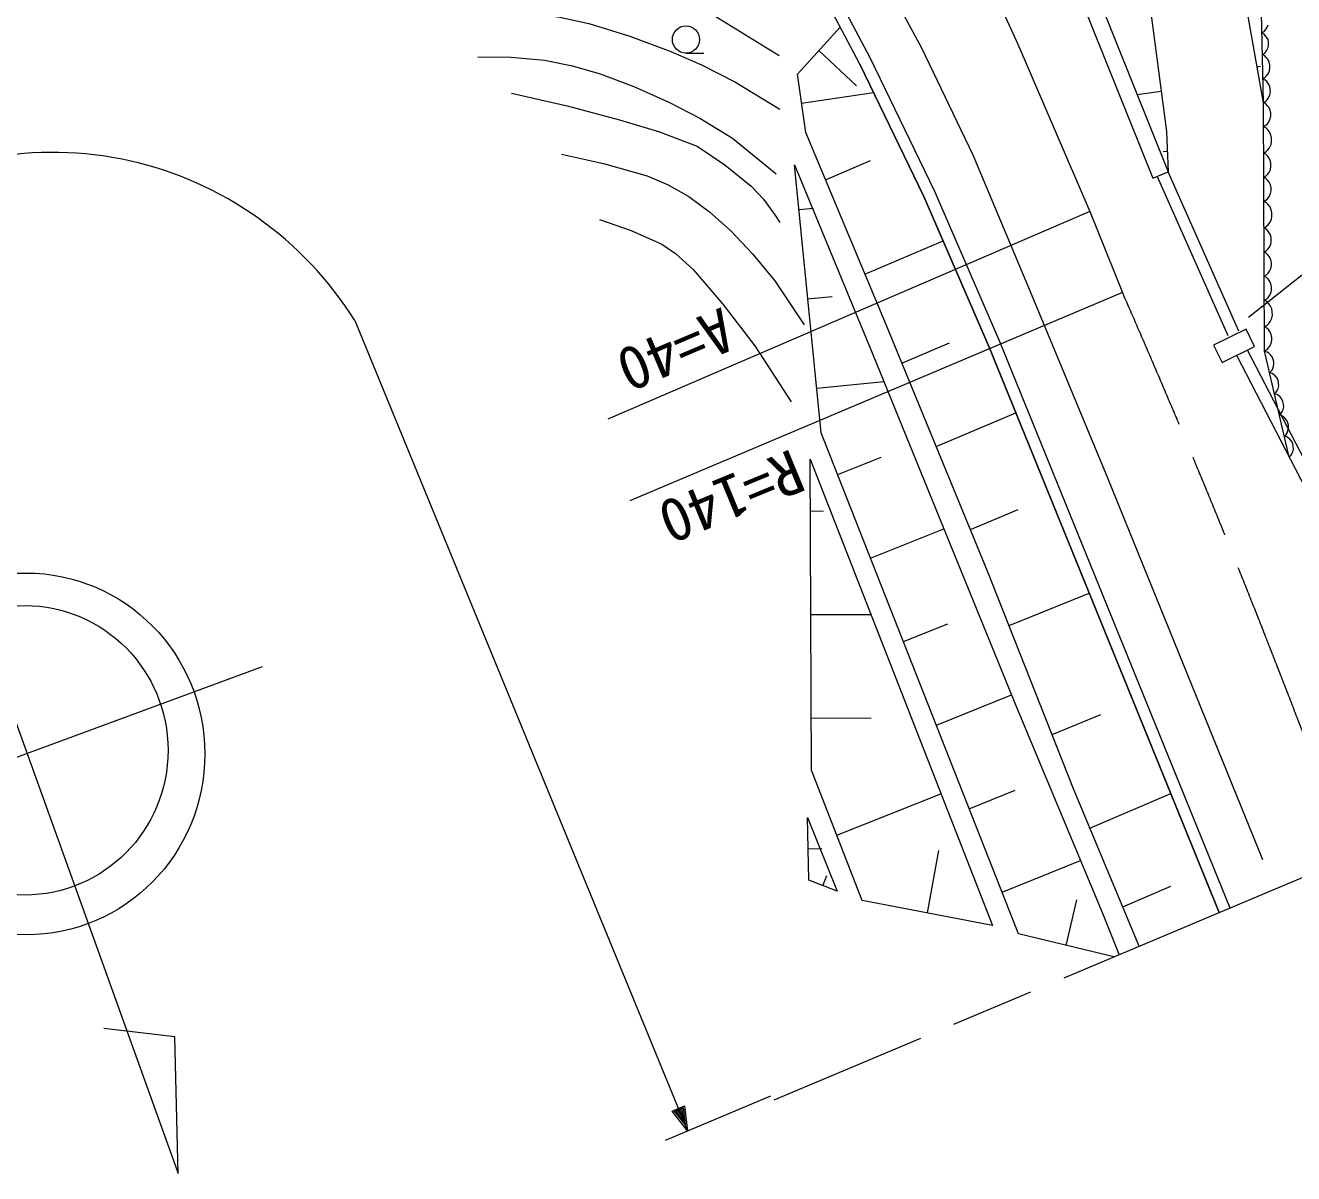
# Model space of a CAD drawing. Units: millimetres, scale not verified. Extents: x 40000 to 680000, y 20000 to 380000.
# Drawn here: x 490854 to 543985, y 239163 to 287258 of the extents above; entities that cross this region are included whole.
import ezdxf
from ezdxf.enums import TextEntityAlignment as Align

# ---------------------------------------------------------------- set-up
doc = ezdxf.new("R2010")
doc.units = ezdxf.units.MM
doc.header["$LTSCALE"] = 1000
doc.linetypes.add('CHAIN', pattern=[18.5, 12, -1.5, 3.5, -1.5])
for name, color, linetype, lineweight in [('M-BGD', 7, 'Continuous', 13), ('M-BGD-EXST', 7, 'Continuous', 13), ('M-BMK', 2, 'CHAIN', 13), ('M-BMK-SRVR', 3, 'Continuous', 13), ('M-STR-HTXT', 7, 'Continuous', 13), ('M-STR-STRC', 7, 'Continuous', 13)]:
    doc.layers.add(name, color=color, linetype=linetype, lineweight=lineweight)
doc.styles.add('ＭＳ ゴシック', font='')
doc.styles.get('ＭＳ ゴシック').set_extended_font_data('MS Gothic')

msp = doc.modelspace()

# ---------------------------------------------------------------- linework, layer by layer
at = {"layer": 'M-BGD'}
for p, q in [((542721, 284015), (542330, 300891)), ((532778, 294050), (538088, 280858)), ((533426, 294317), (538735, 281125)), ((526255, 285868), (524001, 290129)), ((525810, 285638), (523568, 289878)), ((542721, 284015), (541645, 290053)), ((537780, 289498), (538661, 282817)), ((523195, 285219), (524990, 287189)), ((542653, 286945), (542752, 287008)), ((542744, 286892), (542653, 286945)), ((542752, 287008), (542810, 287070)), ((542810, 287070), (542868, 287152)), ((542868, 287152), (542925, 287275)), ((542799, 286839), (542744, 286892)), ((542855, 286768), (542799, 286839)), ((542912, 286660), (542855, 286768)), ((542932, 286551), (542912, 286660)), ((542919, 286332), (542935, 286442)), ((542935, 286442), (542932, 286551)), ((518528, 286090), (519277, 286090)), ((524093, 286204), (525672, 284731)), ((528951, 280300), (526255, 285868)), ((542674, 286036), (542763, 286092)), ((542775, 285977), (542674, 286036)), ((542763, 286092), (542815, 286148)), ((542837, 285918), (542775, 285977)), ((542815, 286148), (542868, 286222)), ((542899, 285839), (542837, 285918)), ((542868, 286222), (542919, 286332)), ((525810, 285638), (528498, 280088)), ((528498, 280088), (525810, 285638)), ((542452, 285525), (542592, 285550)), ((542961, 285719), (542899, 285839)), ((542913, 285233), (542970, 285355)), ((542984, 285598), (542961, 285719)), ((542970, 285355), (542987, 285477)), ((542987, 285477), (542984, 285598)), ((523549, 282771), (523195, 285219)), ((542698, 285026), (542796, 285089)), ((542799, 284967), (542698, 285026)), ((542796, 285089), (542855, 285151)), ((542860, 284908), (542799, 284967)), ((542855, 285151), (542913, 285233)), ((542922, 284829), (542860, 284908)), ((542985, 284709), (542922, 284829)), ((523372, 283995), (526390, 284442)), ((538441, 284487), (537436, 284352)), ((542936, 284223), (542993, 284345)), ((543007, 284588), (542985, 284709)), ((542993, 284345), (543010, 284467)), ((543010, 284467), (543007, 284588)), ((542721, 284015), (542820, 284078)), ((542821, 283969), (542721, 284029)), ((542770, 273623), (542721, 284015)), ((542820, 284078), (542878, 284140)), ((542881, 283909), (542821, 283969)), ((542878, 284140), (542936, 284223)), ((542942, 283828), (542881, 283909)), ((543002, 283707), (542942, 283828)), ((542885, 283141), (542945, 283222)), ((542945, 283222), (543004, 283344)), ((543023, 283586), (543002, 283707)), ((543004, 283344), (543023, 283465)), ((543023, 283465), (543023, 283586)), ((526855, 274859), (523549, 282771)), ((538661, 282817), (538735, 281125)), ((542726, 283019), (542825, 283080)), ((542836, 282953), (542726, 283019)), ((542825, 283080), (542885, 283141)), ((542902, 282887), (542836, 282953)), ((542969, 282798), (542902, 282887)), ((543035, 282665), (542969, 282798)), ((543058, 282532), (543035, 282665)), ((542906, 282042), (542972, 282131)), ((542972, 282131), (543037, 282265)), ((543037, 282265), (543058, 282398)), ((543058, 282398), (543058, 282532)), ((524376, 280793), (526255, 281597)), ((538698, 281971), (538519, 281963)), ((542731, 281908), (542841, 281975)), ((542831, 281848), (542731, 281908)), ((542891, 281787), (542831, 281848)), ((542841, 281975), (542906, 282042)), ((542952, 281707), (542891, 281787)), ((543012, 281586), (542952, 281707)), ((524199, 270191), (523077, 281412)), ((523077, 281412), (526353, 273470)), ((538088, 280858), (538735, 281125)), ((541694, 274455), (538735, 281125)), ((542895, 281019), (542955, 281101)), ((542955, 281101), (543014, 281222)), ((543033, 281465), (543012, 281586)), ((543014, 281222), (543033, 281343)), ((543033, 281343), (543033, 281465)), ((541238, 274249), (538280, 280918)), ((542736, 280897), (542835, 280959)), ((542836, 280837), (542736, 280897)), ((542835, 280959), (542895, 281019)), ((542896, 280777), (542836, 280837)), ((542956, 280696), (542896, 280777)), ((543017, 280575), (542956, 280696)), ((543037, 280454), (543017, 280575)), ((528498, 280088), (531225, 273780)), ((531225, 273780), (528498, 280088)), ((531685, 273977), (528951, 280300)), ((542840, 279948), (542900, 280009)), ((542900, 280009), (542959, 280090)), ((542959, 280090), (543019, 280212)), ((543019, 280212), (543038, 280333)), ((543038, 280333), (543037, 280454)), ((523264, 279542), (523867, 279604)), ((542741, 279887), (542840, 279948)), ((542851, 279821), (542741, 279887)), ((542917, 279755), (542851, 279821)), ((542983, 279666), (542917, 279755)), ((543050, 279533), (542983, 279666)), ((543072, 279400), (543050, 279533)), ((542921, 278910), (542986, 278999)), ((542986, 278999), (543052, 279133)), ((543052, 279133), (543073, 279266)), ((543073, 279266), (543072, 279400)), ((542746, 278776), (542855, 278843)), ((542846, 278716), (542746, 278776)), ((542906, 278655), (542846, 278716)), ((542855, 278843), (542921, 278910)), ((542966, 278575), (542906, 278655)), ((543027, 278454), (542966, 278575)), ((543047, 278333), (543027, 278454)), ((526028, 276837), (529299, 278236)), ((542850, 277826), (542910, 277887)), ((542910, 277887), (542969, 277968)), ((542969, 277968), (543029, 278090)), ((543029, 278090), (543048, 278211)), ((543048, 278211), (543047, 278333)), ((542751, 277765), (542850, 277826)), ((542851, 277705), (542751, 277765)), ((542911, 277645), (542851, 277705)), ((542971, 277564), (542911, 277645)), ((543032, 277443), (542971, 277564)), ((543052, 277322), (543032, 277443)), ((542755, 276755), (542855, 276816)), ((542855, 276816), (542914, 276877)), ((542914, 276877), (542974, 276958)), ((542974, 276958), (543033, 277080)), ((543033, 277080), (543053, 277201)), ((543053, 277201), (543052, 277322)), ((542855, 276695), (542755, 276755)), ((542916, 276635), (542855, 276695)), ((542976, 276554), (542916, 276635)), ((543036, 276433), (542976, 276554)), ((543057, 276312), (543036, 276433)), ((543058, 276191), (543057, 276312)), ((523638, 275801), (524658, 275906)), ((542760, 275745), (542860, 275806)), ((542860, 275806), (542919, 275867)), ((542919, 275867), (542979, 275948)), ((542979, 275948), (543038, 276069)), ((543038, 276069), (543058, 276191)), ((542870, 275679), (542760, 275745)), ((542936, 275612), (542870, 275679)), ((543003, 275524), (542936, 275612)), ((543069, 275391), (543003, 275524)), ((543092, 275257), (543069, 275391)), ((543093, 275124), (543092, 275257)), ((531163, 264392), (526855, 274859)), ((542765, 274633), (542875, 274701)), ((542875, 274701), (542940, 274768)), ((542940, 274768), (543006, 274857)), ((543006, 274857), (543071, 274990)), ((543071, 274990), (543093, 275124)), ((541990, 274538), (540632, 273857)), ((542345, 273813), (541990, 274538)), ((542865, 274573), (542765, 274633)), ((542926, 274513), (542865, 274573)), ((542986, 274432), (542926, 274513)), ((543046, 274311), (542986, 274432)), ((543067, 274190), (543046, 274311)), ((543068, 274069), (543067, 274190)), ((527573, 273115), (529573, 273957)), ((531225, 273780), (540872, 250096)), ((540872, 250096), (531225, 273780)), ((541333, 250289), (531685, 273977)), ((540632, 273857), (540986, 273133)), ((540986, 273133), (542345, 273813)), ((542040, 273674), (545331, 267320)), ((542770, 273623), (542870, 273684)), ((543797, 269169), (542770, 273623)), ((542870, 273684), (542929, 273745)), ((542929, 273745), (542989, 273826)), ((542989, 273826), (543048, 273948)), ((543048, 273948), (543068, 274069)), ((526353, 273470), (532373, 258703)), ((541597, 273439), (544889, 267085)), ((542876, 273564), (542776, 273597)), ((542941, 273523), (542876, 273564)), ((543009, 273465), (542941, 273523)), ((543087, 273371), (543009, 273465)), ((543129, 273269), (543087, 273371)), ((543153, 273163), (543129, 273269)), ((543160, 273052), (543153, 273163)), ((542980, 272711), (543056, 272785)), ((543080, 272679), (542980, 272711)), ((543056, 272785), (543096, 272850)), ((543145, 272638), (543080, 272679)), ((543096, 272850), (543132, 272934)), ((543132, 272934), (543160, 273052)), ((543214, 272580), (543145, 272638)), ((543291, 272486), (543214, 272580)), ((524012, 272061), (526811, 272347)), ((543333, 272384), (543291, 272486)), ((543300, 271965), (543336, 272048)), ((543357, 272277), (543333, 272384)), ((543336, 272048), (543364, 272167)), ((543364, 272167), (543357, 272277)), ((543185, 271826), (543260, 271899)), ((543284, 271793), (543185, 271826)), ((543260, 271899), (543300, 271965)), ((543349, 271752), (543284, 271793)), ((543418, 271694), (543349, 271752)), ((543495, 271600), (543418, 271694)), ((543537, 271498), (543495, 271600)), ((543562, 271392), (543537, 271498)), ((529009, 269626), (532345, 271031)), ((543389, 270940), (543464, 271014)), ((543464, 271014), (543504, 271079)), ((543504, 271079), (543541, 271163)), ((543541, 271163), (543569, 271281)), ((543569, 271281), (543562, 271392)), ((543489, 270908), (543389, 270940)), ((543553, 270867), (543489, 270908)), ((543622, 270808), (543553, 270867)), ((543699, 270715), (543622, 270808)), ((543741, 270612), (543699, 270715)), ((543766, 270506), (543741, 270612)), ((543773, 270396), (543766, 270506)), ((532462, 249202), (524199, 270191)), ((543593, 270055), (543668, 270128)), ((543693, 270022), (543593, 270055)), ((543668, 270128), (543709, 270194)), ((543758, 269981), (543693, 270022)), ((543709, 270194), (543745, 270277)), ((543745, 270277), (543773, 270396)), ((543826, 269923), (543758, 269981)), ((543903, 269829), (543826, 269923)), ((543945, 269727), (543903, 269829)), ((543913, 269308), (543949, 269392)), ((543970, 269621), (543945, 269727)), ((543949, 269392), (543977, 269510)), ((543977, 269510), (543970, 269621)), ((523785, 256069), (523726, 269086)), ((523726, 269086), (527091, 260488)), ((524887, 268442), (526699, 269172)), ((543797, 269169), (543873, 269243)), ((543873, 269243), (543913, 269308)), ((523736, 266917), (524291, 266919)), ((530445, 266136), (532439, 266976)), ((526264, 264944), (529326, 266177)), ((534764, 255286), (531163, 264392)), ((532064, 262115), (535423, 263474)), ((523756, 262578), (526297, 262589)), ((527642, 261446), (529504, 262196)), ((527091, 260488), (531370, 249560)), ((529019, 257947), (532165, 259215)), ((523776, 258238), (526287, 258250)), ((532373, 258703), (535974, 250075)), ((533864, 257562), (535907, 258389)), ((525910, 250605), (523785, 256069)), ((524848, 253337), (529205, 255071)), ((530396, 254449), (532324, 255226)), ((537520, 248687), (534764, 255286)), ((535453, 253636), (538840, 255084)), ((523673, 251450), (523616, 254078)), ((523616, 254078), (524859, 250993)), ((523645, 252764), (524221, 252777)), ((528640, 250083), (529128, 252693)), ((531773, 250951), (535056, 252274)), ((524859, 250993), (523673, 251450)), ((524266, 251221), (524427, 251650)), ((536831, 250336), (538846, 251198)), ((531370, 249560), (525910, 250605)), ((534459, 248721), (534909, 250633)), ((535974, 250075), (536681, 248334)), ((536456, 248240), (532462, 249202))]:
    msp.add_line(p, q, dxfattribs=at)
for points in [[(507188, 289193), (510444, 289233), (513963, 289152), (515744, 288887), (517671, 288490), (518611, 288190), (519523, 287782), (522428, 286000)], [(508631, 287794), (510229, 287840), (511984, 287770), (513174, 287612), (514459, 287333), (516178, 286800), (517893, 286157), (519182, 285607), (520581, 284892), (522458, 283750)], [(509803, 285939), (511203, 285920), (512604, 285797), (513781, 285564), (514938, 285230), (516350, 284703), (517809, 284044), (519110, 283376), (520476, 282538), (522308, 281043)], [(511216, 284419), (513556, 283894), (515742, 283299), (517378, 282807), (518998, 282198), (520161, 281411), (521261, 280522), (521776, 279978), (522248, 279327), (522458, 279006)], [(513320, 281861), (515076, 281474), (516900, 280953), (517776, 280579), (518648, 280084), (519508, 279455), (520402, 278646), (521317, 277694), (522248, 276561), (523480, 274714)], [(514913, 279124), (516236, 278668), (517517, 278092), (518093, 277707), (518834, 277033), (520069, 275585), (521415, 273832), (522939, 271491)]]:
    msp.add_lwpolyline(points, dxfattribs=at)
msp.add_ellipse((518528, 286666), major_axis=(0, 576), ratio=0.988473, dxfattribs=at)
at = {"layer": 'M-BGD-EXST'}
msp.add_line((554258, 284691), (542098, 275025), dxfattribs=at)
at = {"layer": 'M-BMK'}
for p, q in [((535445, 279468), (536813, 276074)), ((545411, 252001), (522214, 242235))]:
    msp.add_line(p, q, dxfattribs=at)
msp.add_lwpolyline([(517439, 310142), (518977, 308555), (520442, 306898), (521958, 305020), (523393, 303078), (524861, 300911), (526244, 298689), (527747, 296067), (529160, 293394), (530844, 289954), (532435, 286468), (535445, 279468)], dxfattribs=at)
msp.add_ellipse((171703, 112075), major_axis=(0, 404139), ratio=0.988473, start_param=5.069464, end_param=5.13024, dxfattribs=at)
at = {"layer": 'M-BMK-SRVR'}
for p, q in [((485971, 270522), (497253, 239163)), ((500777, 260384), (481070, 253127)), ((497113, 244887), (494136, 245239)), ((497253, 239163), (497113, 244887))]:
    msp.add_line(p, q, dxfattribs=at)
for centre, major_axis in [((490884, 256741), (0, 7578)), ((490838, 256894), (0, -6062))]:
    msp.add_ellipse(centre, major_axis=major_axis, ratio=0.988473, dxfattribs=at)
at = {"layer": 'M-STR-HTXT'}
for p, q in [((535445, 279468), (515249, 270766)), ((536813, 276074), (516173, 267337)), ((504653, 274893), (518596, 240959)), ((517674, 240571), (522088, 242427)), ((517955, 241783), (518471, 242000)), ((518596, 240959), (517955, 241783)), ((518044, 241777), (518413, 241932)), ((518489, 241220), (518044, 241777)), ((518133, 241771), (518354, 241864)), ((518427, 241369), (518133, 241771)), ((518222, 241764), (518296, 241795)), ((518335, 241593), (518222, 241764)), ((518296, 241795), (518335, 241593)), ((518354, 241864), (518427, 241369)), ((518413, 241932), (518489, 241220)), ((518471, 242000), (518596, 240959))]:
    msp.add_line(p, q, dxfattribs=at)
msp.add_ellipse((491998, 266784), major_axis=(0, 15155), ratio=0.988473, start_param=5.277038, end_param=6.85705, dxfattribs=at)
at = {"layer": 'M-STR-STRC'}
for p, q in [((526023, 290676), (528377, 286352)), ((528377, 286352), (530545, 281840)), ((530545, 281840), (533022, 275950)), ((533022, 275950), (536182, 268304)), ((536182, 268304), (542686, 252325))]:
    msp.add_line(p, q, dxfattribs=at)

# ---------------------------------------------------------------- texts
at = {"layer": 'M-STR-HTXT', "style": 'ＭＳ ゴシック'}
for s, rotation, p in [('A=40', 203.038, (519826, 275977)), ('R=140', 202.433, (522756, 270048))]:
    msp.add_text(s, height=1833, rotation=rotation, dxfattribs=at).set_placement(p, align=Align.BOTTOM_LEFT)

doc.saveas('drawing.dxf')
